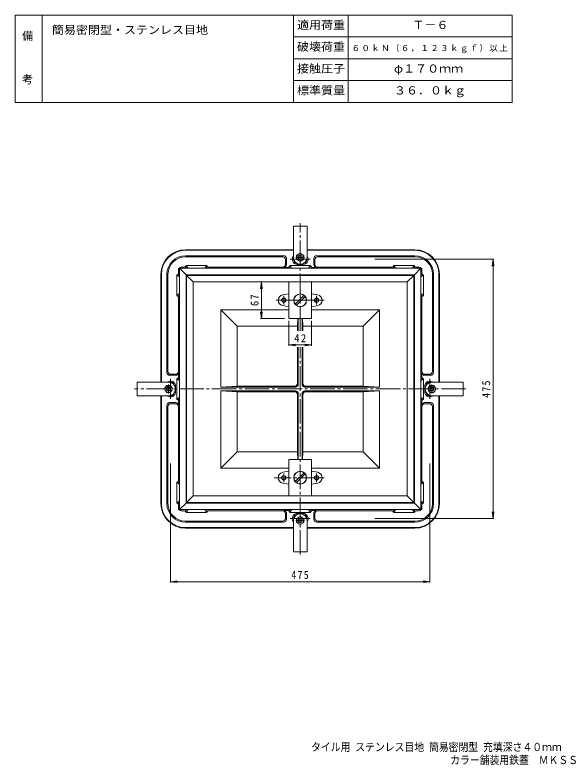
# Model space of a CAD drawing. Units: millimetres, scale not verified. Extents: x -960 to 864, y -689 to 685.
# Drawn here: x -960 to 58, y -689 to 685 of the extents above; entities that cross this region are included whole.
import ezdxf
from ezdxf.enums import TextEntityAlignment as Align

# ---------------------------------------------------------------- set-up
doc = ezdxf.new("R2010")
doc.units = ezdxf.units.MM
doc.header["$LTSCALE"] = 5
doc.linetypes.add('CHAIN1', pattern=[8, 5, -1, 1, -1])
doc.linetypes.add('CHAIN2', pattern=[12, 9, -1, 1, -1])
for name, color, linetype, lineweight in [('0-0_通り芯', 7, 'CHAIN2', 9), ('0-1_躯体', 2, 'Continuous', 9), ('0-2_仕上', 3, 'Continuous', 9), ('0-3_建具', 4, 'Continuous', 9), ('0-4_その他', 7, 'Continuous', 9), ('0-8', 6, 'Continuous', 9), ('0-9', 4, 'Continuous', 9), ('0-A', 2, 'Continuous', 9), ('F-0_F-0ﾚｲﾔ', 7, 'Continuous', 9)]:
    doc.layers.add(name, color=color, linetype=linetype, lineweight=lineweight)
doc.layers.add('F-4_F-4ﾚｲﾔ', color=2, linetype='Continuous')
doc.layers.add('F-5_F-5ﾚｲﾔ', color=2, linetype='Continuous')
doc.styles.add('ＭＳ ゴシック', font='')
doc.styles.get('ＭＳ ゴシック').set_extended_font_data('MS Gothic')

msp = doc.modelspace()

# ---------------------------------------------------------------- linework, layer by layer
at = {"layer": '0-0_通り芯'}
for p, q in [((-437.921, 106.733), (-437.921, 303.499)), ((-456.205, 237.5), (-437.921, 237.5)), ((-419.638, 237.5), (-437.921, 237.5)), ((-467.921, 170.541), (-467.921, 154.829)), ((-407.922, 170.541), (-407.922, 154.829)), ((-481.631, 162.5), (-437.921, 162.5)), ((-394.212, 162.5), (-437.921, 162.5)), ((-437.921, -303.499), (-437.921, 76.616)), ((-675.421, 18.283), (-675.421, 0)), ((-200.421, 18.283), (-200.421, 0)), ((-134.422, 0), (-741.421, 0)), ((-675.421, -18.283), (-675.421, 0)), ((-200.421, -18.283), (-200.421, 0)), ((-394.212, -162.5), (-485.536, -162.5)), ((-467.921, -170.541), (-467.921, -154.829)), ((-407.922, -170.541), (-407.922, -154.829)), ((-456.205, -237.5), (-437.921, -237.5)), ((-419.638, -237.5), (-437.921, -237.5))]:
    msp.add_line(p, q, dxfattribs=at)
at = {"layer": '0-1_躯体'}
for p, q in [((-647.921, 255), (-450.421, 255)), ((-647.921, 254), (-450.421, 254)), ((-227.921, 255), (-425.422, 255)), ((-227.921, 254), (-425.422, 254)), ((-647.921, 244), (-467.921, 244)), ((-647.921, 242), (-469.922, 242)), ((-464.922, 228), (-464.922, 237)), ((-462.921, 227.752), (-462.921, 239)), ((-412.921, 227.752), (-412.921, 239)), ((-410.921, 228), (-410.921, 237)), ((-227.921, 244), (-407.922, 244)), ((-227.921, 242), (-405.921, 242)), ((-650.086, 223), (-655.922, 223)), ((-647.921, 223), (-646.103, 221)), ((-647.239, 225.054), (-646.921, 226.01)), ((-646.921, 226.01), (-608.921, 226.01)), ((-643.074, 221), (-646.921, 226.01)), ((-612.769, 221), (-608.921, 226.01)), ((-607.921, 223), (-609.739, 221)), ((-608.604, 225.054), (-608.921, 226.01)), ((-469.922, 223), (-605.757, 223)), ((-460.168, 222.752), (-467.921, 222.752)), ((-458.004, 222.752), (-456.103, 221)), ((-457.322, 224.806), (-456.921, 226.01)), ((-432.921, 228), (-442.921, 228)), ((-417.839, 222.752), (-419.74, 221)), ((-418.521, 224.806), (-418.921, 226.01)), ((-415.674, 222.752), (-407.922, 222.752)), ((-405.921, 223), (-270.086, 223)), ((-267.921, 223), (-266.103, 221)), ((-267.239, 225.054), (-266.921, 226.01)), ((-228.921, 226.01), (-266.921, 226.01)), ((-263.073, 221), (-266.921, 226.01)), ((-232.769, 221), (-228.921, 226.01)), ((-227.921, 223), (-229.739, 221)), ((-228.604, 225.054), (-228.921, 226.01)), ((-225.757, 223), (-219.921, 223)), ((-692.921, 12.5), (-692.921, 210)), ((-691.921, 12.5), (-691.922, 210)), ((-681.921, 30), (-681.921, 210)), ((-679.921, 32), (-679.921, 210)), ((-662.976, 209.318), (-663.932, 209)), ((-663.932, 209), (-663.932, 171)), ((-658.922, 205.152), (-663.932, 209)), ((-660.921, 212.165), (-660.921, 218)), ((-660.921, 210), (-658.922, 208.182)), ((-214.921, 210), (-216.921, 208.182)), ((-216.921, 205.152), (-211.911, 209)), ((-214.921, 212.165), (-214.921, 218)), ((-212.867, 209.318), (-211.911, 209)), ((-211.911, 209), (-211.911, 171)), ((-195.922, 32), (-195.922, 210)), ((-193.921, 30), (-193.921, 210)), ((-183.921, 12.5), (-183.921, 210)), ((-182.921, 12.5), (-182.921, 210)), ((-658.922, 174.848), (-663.932, 171)), ((-662.976, 170.682), (-663.932, 171)), ((-660.921, 170), (-658.922, 171.818)), ((-660.921, 32), (-660.921, 167.835)), ((-216.921, 174.848), (-211.911, 171)), ((-214.921, 170), (-216.921, 171.818)), ((-214.921, 32), (-214.921, 167.835)), ((-212.867, 170.682), (-211.911, 171)), ((-660.673, 22.247), (-660.673, 30)), ((-215.17, 22.247), (-215.17, 30)), ((-665.673, 25), (-676.922, 25)), ((-665.921, 27), (-674.921, 27)), ((-662.727, 19.4), (-663.932, 19)), ((-658.922, 15.152), (-663.932, 19)), ((-663.932, -19), (-663.932, 19)), ((-660.673, 20.083), (-658.922, 18.182)), ((-215.17, 20.083), (-216.921, 18.182)), ((-216.921, 15.152), (-211.911, 19)), ((-213.115, 19.4), (-211.911, 19)), ((-211.911, -19), (-211.911, 19)), ((-210.17, 25), (-198.921, 25)), ((-209.921, 27), (-200.922, 27)), ((-665.921, 5), (-665.921, -5)), ((-209.922, 5), (-209.922, -5)), ((-692.921, -210), (-692.921, -12.5)), ((-691.921, -210), (-691.921, -12.5)), ((-183.921, -210), (-183.921, -12.5)), ((-182.921, -210), (-182.921, -12.5)), ((-665.673, -25), (-676.922, -25)), ((-665.921, -27), (-674.921, -27)), ((-658.922, -15.152), (-663.932, -19)), ((-662.727, -19.4), (-663.932, -19)), ((-660.673, -20.083), (-658.922, -18.182)), ((-660.673, -30), (-660.673, -22.247)), ((-216.921, -15.152), (-211.911, -19)), ((-215.17, -20.083), (-216.921, -18.182)), ((-215.17, -30), (-215.17, -22.247)), ((-213.115, -19.4), (-211.911, -19)), ((-210.17, -25), (-198.921, -25)), ((-209.921, -27), (-200.922, -27)), ((-681.921, -30), (-681.921, -210)), ((-679.921, -32), (-679.921, -210)), ((-660.921, -32), (-660.921, -167.835)), ((-214.921, -32), (-214.921, -167.835)), ((-195.922, -32), (-195.922, -210)), ((-193.921, -30), (-193.921, -210)), ((-662.976, -170.682), (-663.932, -171)), ((-663.932, -209), (-663.932, -171)), ((-658.922, -174.848), (-663.932, -171)), ((-660.921, -170), (-658.922, -171.818)), ((-214.921, -170), (-216.921, -171.818)), ((-216.921, -174.848), (-211.911, -171)), ((-212.867, -170.682), (-211.911, -171)), ((-211.911, -209), (-211.911, -171)), ((-658.922, -205.152), (-663.932, -209)), ((-216.921, -205.152), (-211.911, -209)), ((-662.976, -209.318), (-663.932, -209)), ((-660.921, -210), (-658.922, -208.182)), ((-660.921, -212.165), (-660.921, -218)), ((-214.921, -210), (-216.921, -208.182)), ((-214.921, -212.165), (-214.921, -218)), ((-212.867, -209.318), (-211.911, -209)), ((-650.086, -223), (-655.922, -223)), ((-647.921, -223), (-646.103, -221)), ((-647.239, -225.054), (-646.921, -226.01)), ((-643.074, -221), (-646.921, -226.01)), ((-646.921, -226.01), (-608.921, -226.01)), ((-612.769, -221), (-608.921, -226.01)), ((-607.921, -223), (-609.739, -221)), ((-608.604, -225.054), (-608.921, -226.01)), ((-469.922, -223), (-605.757, -223)), ((-460.168, -222.752), (-467.921, -222.752)), ((-464.922, -228), (-464.922, -237)), ((-462.921, -227.752), (-462.921, -239)), ((-456.103, -221), (-458.004, -222.752)), ((-457.322, -224.806), (-456.921, -226.01)), ((-453.073, -220.999), (-456.921, -226.01)), ((-456.921, -226.01), (-437.921, -226.01)), ((-432.921, -228), (-442.921, -228)), ((-418.921, -226.01), (-437.921, -226.01)), ((-422.77, -220.999), (-418.921, -226.01)), ((-419.74, -221), (-417.839, -222.752)), ((-418.521, -224.806), (-418.921, -226.01)), ((-415.674, -222.752), (-407.922, -222.752)), ((-412.921, -227.752), (-412.921, -239)), ((-410.921, -228), (-410.921, -237)), ((-405.921, -223), (-270.086, -223)), ((-267.921, -223), (-266.103, -221)), ((-267.239, -225.054), (-266.921, -226.01)), ((-263.073, -221), (-266.921, -226.01)), ((-228.921, -226.01), (-266.921, -226.01)), ((-232.769, -221), (-228.921, -226.01)), ((-227.921, -223), (-229.739, -221)), ((-228.604, -225.054), (-228.921, -226.01)), ((-225.757, -223), (-219.921, -223)), ((-647.921, -242), (-469.922, -242)), ((-647.921, -244), (-467.921, -244)), ((-227.921, -244), (-407.922, -244)), ((-227.921, -242), (-405.921, -242)), ((-647.921, -254), (-450.421, -254)), ((-647.921, -255), (-450.421, -255)), ((-227.921, -254), (-425.422, -254)), ((-227.921, -255), (-425.422, -255))]:
    msp.add_line(p, q, dxfattribs=at)
for points in [[(-453.073, 220.999), (-456.921, 226.01), (-437.921, 226.01)], [(-422.77, 220.999), (-418.921, 226.01), (-437.921, 226.01)]]:
    msp.add_lwpolyline(points, dxfattribs=at)
for centre, radius, start, end in [((-647.921, 210), 45, 90, 180), ((-647.921, 210), 44, 90, 180), ((-227.921, 210), 45, 0, 90), ((-227.921, 210), 44, 0, 90), ((-647.921, 210), 34, 90, 180), ((-647.921, 210), 32, 90, 180), ((-469.922, 237), 5, 0, 90), ((-467.921, 239), 5, 0, 90), ((-442.921, 237.5), 9.5, 142.13605, 270), ((-442.921, 237.5), 7.5, 168.2621, 261.7187), ((-432.921, 237.5), 9.5, 270, 37.86557), ((-432.921, 237.5), 7.5, 278.2813, 11.7379), ((-407.922, 239), 5, 90, 180), ((-405.921, 237), 5, 90, 180), ((-227.921, 210), 34, 0, 90), ((-227.921, 210), 32, 0, 90), ((-655.922, 218), 5, 90, 180), ((-650.086, 226), 3, 270, 341.62296), ((-605.757, 226), 3, 198.37704, 270), ((-469.922, 228), 5, 270, 0), ((-467.921, 227.752), 5, 270, 0), ((-460.168, 225.752), 3, 270, 341.62025), ((-415.674, 225.752), 3, 198.37975, 270), ((-407.922, 227.752), 5, 180, 270), ((-405.921, 228), 5, 180, 270), ((-270.086, 226), 3, 270, 341.62296), ((-225.757, 226), 3, 198.37704, 270), ((-219.921, 218), 5, 0, 90), ((-663.922, 212.165), 3, 288.37704, 0), ((-211.921, 212.165), 3, 180, 251.62296), ((-663.922, 167.835), 3, 0, 71.62296), ((-211.921, 167.835), 3, 108.37704, 180), ((-676.922, 30), 5, 180, 270), ((-674.921, 32), 5, 180, 270), ((-665.921, 32), 5, 270, 0), ((-665.673, 30), 5, 270, 0), ((-210.17, 30), 5, 180, 270), ((-209.921, 32), 5, 180, 270), ((-200.922, 32), 5, 270, 0), ((-198.921, 30), 5, 270, 0), ((-675.421, 5), 9.5, 0, 127.86557), ((-663.673, 22.247), 3, 288.37839, 0), ((-212.17, 22.247), 3, 180, 251.62161), ((-200.422, 5), 9.5, 52.13443, 180), ((-675.421, 5), 7.5, 8.2813, 101.7379), ((-200.422, 5), 7.5, 78.2621, 171.7187), ((-675.421, -5), 9.5, 232.13605, 0), ((-675.421, -5), 7.5, 258.2621, 351.7187), ((-200.422, -5), 9.5, 180, 307.86395), ((-200.422, -5), 7.5, 188.2813, 281.7379), ((-676.922, -30), 5, 90, 180), ((-674.921, -32), 5, 90, 180), ((-665.921, -32), 5, 0, 90), ((-665.673, -30), 5, 0, 90), ((-663.673, -22.247), 3, 0, 71.62161), ((-212.17, -22.247), 3, 108.37839, 180), ((-210.17, -30), 5, 90, 180), ((-209.921, -32), 5, 90, 180), ((-200.922, -32), 5, 0, 90), ((-198.921, -30), 5, 0, 90), ((-663.922, -167.835), 3, 288.37704, 0), ((-211.921, -167.835), 3, 180, 251.62296), ((-647.921, -210), 45, 180, 270), ((-647.921, -210), 44, 180, 270), ((-647.921, -210), 34, 180, 270), ((-647.921, -210), 32, 180, 270), ((-663.922, -212.165), 3, 0, 71.62296), ((-655.922, -218), 5, 180, 270), ((-227.921, -210), 45, 270, 0), ((-227.921, -210), 44, 270, 0), ((-227.921, -210), 34, 270, 0), ((-227.921, -210), 32, 270, 0), ((-219.921, -218), 5, 270, 0), ((-211.921, -212.165), 3, 108.37704, 180), ((-650.086, -226), 3, 18.37704, 90), ((-605.757, -226), 3, 90, 161.62296), ((-469.922, -228), 5, 0, 90), ((-467.921, -227.752), 5, 0, 90), ((-460.168, -225.752), 3, 18.37839, 90), ((-442.921, -237.5), 9.5, 90, 217.86395), ((-442.921, -237.5), 7.5, 98.2813, 191.7379), ((-432.921, -237.5), 9.5, 322.13443, 90), ((-432.921, -237.5), 7.5, 348.2621, 81.7187), ((-415.674, -225.752), 3, 90, 161.62161), ((-407.922, -227.752), 5, 90, 180), ((-405.921, -228), 5, 90, 180), ((-270.086, -226), 3, 18.37704, 90), ((-225.757, -226), 3, 90, 161.62296), ((-469.922, -237), 5, 270, 0), ((-467.921, -239), 5, 270, 0), ((-407.922, -239), 5, 180, 270), ((-405.921, -237), 5, 180, 270)]:
    msp.add_arc(centre, radius, start, end, dxfattribs=at)
at = {"layer": '0-2_仕上'}
for p, q in [((-582.921, 145), (-582.921, 3.5)), ((-582.921, 145), (-458.921, 145)), ((-292.921, 145), (-416.921, 145)), ((-292.921, 145), (-292.921, 3.5)), ((-442.225, 129), (-442.921, 115.144)), ((-441.421, 106.733), (-441.421, 129)), ((-434.421, 106.733), (-434.421, 129)), ((-433.617, 129), (-432.921, 115.144)), ((-442.921, 115.144), (-553.065, 115.144)), ((-442.921, 106.733), (-442.921, 115.144)), ((-432.921, 115.144), (-322.778, 115.144)), ((-432.921, 106.733), (-432.921, 115.144)), ((-442.921, 10), (-442.921, 76.616)), ((-441.421, 8.5), (-441.421, 76.616)), ((-434.421, 8.5), (-434.421, 76.616)), ((-432.921, 10), (-432.921, 76.616)), ((-553.065, 5), (-582.921, 3.5)), ((-446.421, 3.5), (-582.921, 3.5)), ((-429.421, 3.5), (-292.921, 3.5)), ((-322.778, 5), (-292.921, 3.5)), ((-582.921, -145), (-582.921, -3.5)), ((-582.921, -3.5), (-446.421, -3.5)), ((-553.065, -5), (-582.921, -3.5)), ((-442.921, -10), (-442.921, -115.144)), ((-441.421, -8.5), (-441.421, -129)), ((-434.421, -8.5), (-434.421, -129)), ((-432.921, -10), (-432.921, -115.144)), ((-292.921, -3.5), (-429.421, -3.5)), ((-322.778, -5), (-292.921, -3.5)), ((-292.921, -145), (-292.921, -3.5)), ((-442.921, -115.144), (-553.065, -115.144)), ((-442.225, -129), (-442.921, -115.144)), ((-433.617, -129), (-432.921, -115.144)), ((-432.921, -115.144), (-322.778, -115.144)), ((-582.921, -145), (-458.921, -145)), ((-292.921, -145), (-416.921, -145))]:
    msp.add_line(p, q, dxfattribs=at)
for points in [[(-582.921, 145), (-553.065, 115.144), (-553.065, 5), (-447.921, 5)], [(-292.921, 145), (-322.778, 115.144), (-322.778, 5), (-427.921, 5)], [(-582.921, -145), (-553.065, -115.144), (-553.065, -5), (-447.921, -5)], [(-292.921, -145), (-322.778, -115.144), (-322.778, -5), (-427.921, -5)]]:
    msp.add_lwpolyline(points, dxfattribs=at)
for centre, start, end in [((-447.921, 10), 270, 0), ((-446.421, 8.5), 270, 0), ((-429.421, 8.5), 180, 270), ((-427.921, 10), 180, 270), ((-447.921, -10), 0, 90), ((-446.421, -8.5), 0, 90), ((-429.421, -8.5), 90, 180), ((-427.921, -10), 90, 180)]:
    msp.add_arc(centre, 5, start, end, dxfattribs=at)
at = {"layer": '0-3_建具'}
for p, q in [((-450.421, 298.499), (-425.422, 298.499)), ((-450.421, 298.499), (-450.421, 241)), ((-425.422, 298.499), (-425.422, 241)), ((-736.421, 12.5), (-678.921, 12.5)), ((-736.421, -12.5), (-736.421, 12.5)), ((-139.422, 12.5), (-196.922, 12.5)), ((-139.422, -12.5), (-139.422, 12.5)), ((-736.421, -12.5), (-678.921, -12.5)), ((-139.422, -12.5), (-196.922, -12.5)), ((-450.421, -298.499), (-450.421, -241)), ((-425.422, -298.499), (-425.422, -241)), ((-450.421, -298.499), (-425.422, -298.499))]:
    msp.add_line(p, q, dxfattribs=at)
for centre, start, end in [((-437.921, 241), 180, 0), ((-678.921, 0), 270, 90), ((-196.922, 0), 90, 270), ((-437.921, -241), 0, 180)]:
    msp.add_arc(centre, 12.5, start, end, dxfattribs=at)
at = {"layer": '0-4_その他'}
for p, q in [((-301.306, 237.5), (-83.296, 237.5)), ((-84.796, 237.5), (-86.428, 225.107)), ((-84.796, -237.5), (-84.796, 237.5)), ((-84.796, 237.5), (-83.165, 225.107)), ((-508.921, 196), (-510.553, 183.607)), ((-508.921, 129), (-508.921, 196)), ((-508.921, 196), (-507.29, 183.607)), ((-508.921, 129), (-510.553, 141.393)), ((-508.921, 129), (-507.29, 141.393)), ((-466.421, 129), (-510.421, 129)), ((-458.921, 124.63), (-458.921, 79.13)), ((-416.921, 124.63), (-416.921, 79.13)), ((-458.921, 80.63), (-446.528, 82.262)), ((-458.921, 80.63), (-416.921, 80.63)), ((-458.921, 80.63), (-446.528, 78.999)), ((-416.921, 80.63), (-429.314, 82.262)), ((-416.921, 80.63), (-429.314, 78.999)), ((-675.422, -136.616), (-675.422, -354.625)), ((-200.421, -136.616), (-200.421, -354.625)), ((-84.796, -237.5), (-86.428, -225.107)), ((-84.796, -237.5), (-83.165, -225.107)), ((-301.306, -237.5), (-83.296, -237.5)), ((-675.422, -353.125), (-663.029, -351.494)), ((-675.422, -353.125), (-200.421, -353.125)), ((-675.422, -353.125), (-663.029, -354.757)), ((-200.421, -353.125), (-212.814, -351.494)), ((-200.421, -353.125), (-212.814, -354.757))]:
    msp.add_line(p, q, dxfattribs=at)
at = {"layer": '0-8'}
for p, q in [((-458.921, 174.543), (-469.921, 172.298)), ((-447.044, 155.498), (-430.92, 171.623)), ((-428.799, 169.502), (-444.923, 153.377)), ((-416.921, 174.543), (-405.921, 172.298)), ((-469.921, 152.702), (-458.921, 150.457)), ((-405.921, 152.702), (-416.921, 150.457)), ((-458.921, -129), (-437.921, -129)), ((-416.921, -129), (-437.921, -129)), ((-469.921, -152.702), (-458.921, -150.457)), ((-405.921, -152.702), (-416.921, -150.457)), ((-447.044, -169.502), (-430.92, -153.377)), ((-428.799, -155.498), (-444.923, -171.623)), ((-458.921, -174.543), (-469.921, -172.298)), ((-416.921, -174.543), (-405.921, -172.298))]:
    msp.add_line(p, q, dxfattribs=at)
for points in [[(-437.921, 196), (-458.921, 196), (-458.921, 129), (-437.921, 129)], [(-437.921, 196), (-416.921, 196), (-416.921, 129), (-437.921, 129)], [(-437.921, -196), (-458.921, -196), (-458.921, -129)], [(-437.921, -196), (-416.921, -196), (-416.921, -129)]]:
    msp.add_lwpolyline(points, dxfattribs=at)
for centre, radius in [((-467.921, 162.5), 4), ((-467.921, 162.5), 3.594), ((-407.922, 162.5), 4), ((-407.922, 162.5), 3.594), ((-467.921, -162.5), 4), ((-467.921, -162.5), 3.594), ((-407.922, -162.5), 4), ((-407.922, -162.5), 3.594)]:
    msp.add_circle(centre, radius, dxfattribs=at)
for centre, radius, start, end in [((-467.921, 162.5), 10, 101.53674, 258.46329), ((-437.921, 162.5), 11.75, 90, 270), ((-437.921, 162.5), 11.5, 90, 270), ((-437.921, 162.5), 11.75, 270, 90), ((-437.921, 162.5), 11.5, 270, 90), ((-407.922, 162.5), 10, 281.53671, 78.46326), ((-437.921, -162.5), 11.75, 90, 270), ((-437.921, -162.5), 11.5, 90, 270), ((-437.921, -162.5), 11.75, 270, 90), ((-437.921, -162.5), 11.5, 270, 90), ((-467.921, -162.5), 10, 101.53671, 258.46326), ((-407.922, -162.5), 10, 281.53674, 78.46329)]:
    msp.add_arc(centre, radius, start, end, dxfattribs=at)
at = {"layer": '0-9'}
for p, q in [((-658.922, 221), (-646.922, 209)), ((-437.921, 221), (-658.922, 221)), ((-437.921, 221), (-216.921, 221)), ((-216.921, 221), (-228.921, 209)), ((-437.921, 209), (-646.922, 209)), ((-646.922, -209), (-646.92, 209)), ((-645.922, 208), (-633.922, 196)), ((-437.921, 208), (-645.922, 208)), ((-645.922, -208), (-645.92, 208)), ((-437.921, 209), (-228.921, 209)), ((-437.921, 208), (-229.921, 208)), ((-229.921, 208), (-241.921, 196)), ((-229.921, -208), (-229.923, 208)), ((-228.921, -209), (-228.923, 209)), ((-437.921, 196), (-633.922, 196)), ((-633.922, -196), (-633.92, 196)), ((-437.921, 196), (-241.921, 196)), ((-241.921, -196), (-241.923, 196)), ((-645.922, -208), (-633.922, -196)), ((-437.921, -196), (-633.922, -196)), ((-437.921, -196), (-241.921, -196)), ((-229.921, -208), (-241.921, -196)), ((-658.922, -221), (-646.922, -209)), ((-437.921, -209), (-646.922, -209)), ((-437.921, -208), (-645.922, -208)), ((-437.921, -208), (-229.921, -208)), ((-437.921, -209), (-228.921, -209)), ((-216.921, -221), (-228.921, -209))]:
    msp.add_line(p, q, dxfattribs=at)
for points in [[(-437.921, -221), (-658.922, -221), (-658.92, 221)], [(-437.921, -221), (-216.921, -221), (-216.923, 221)]]:
    msp.add_lwpolyline(points, dxfattribs=at)
at = {"layer": '0-A'}
for p, q in [((-437.921, 248.499), (-431.421, 244.747)), ((-437.921, 233.499), (-444.421, 237.252)), ((-437.921, 233.499), (-431.421, 237.252)), ((-431.421, 244.747), (-431.421, 237.252)), ((-686.421, 0), (-682.668, 6.5)), ((-682.668, 6.5), (-675.174, 6.5)), ((-671.421, 0), (-675.174, 6.5)), ((-671.421, 0), (-675.174, -6.5)), ((-204.422, 0), (-200.669, 6.5)), ((-204.422, 0), (-200.669, -6.5)), ((-193.175, 6.5), (-200.669, 6.5)), ((-189.422, 0), (-193.175, 6.5)), ((-437.921, -233.499), (-444.421, -237.252)), ((-437.921, -233.499), (-431.421, -237.252)), ((-437.921, -248.499), (-431.421, -244.747)), ((-431.421, -244.747), (-431.421, -237.252))]:
    msp.add_line(p, q, dxfattribs=at)
at = {"layer": '0-A', "linetype": 'CHAIN1'}
for p, q in [((-446.134, 241), (-429.819, 241)), ((-678.921, -8.212), (-678.921, 8.102)), ((-196.922, -8.212), (-196.922, 8.102)), ((-446.134, -241), (-429.819, -241))]:
    msp.add_line(p, q, dxfattribs=at)
at = {"layer": '0-A'}
for points in [[(-437.921, 248.499), (-444.421, 244.747), (-444.421, 237.252)], [(-686.421, 0), (-682.668, -6.5), (-675.174, -6.5)], [(-189.422, 0), (-193.175, -6.5), (-200.669, -6.5)], [(-437.921, -248.499), (-444.421, -244.747), (-444.421, -237.252)]]:
    msp.add_lwpolyline(points, dxfattribs=at)
for centre, radius in [((-437.921, 240.994), 6.5), ((-437.921, 241), 4), ((-437.921, 241), 3.324), ((-678.915, 0), 6.5), ((-678.921, 0), 4), ((-678.921, 0), 3.324), ((-196.927, 0), 6.5), ((-196.922, 0), 4), ((-196.922, 0), 3.324), ((-437.921, -240.994), 6.5), ((-437.921, -241), 4), ((-437.921, -241), 3.324)]:
    msp.add_circle(centre, radius, dxfattribs=at)
at = {"layer": 'F-0_F-0ﾚｲﾔ'}
for p, q in [((-50, 685), (-960, 685)), ((-960, 525), (-960, 685)), ((-910, 525), (-910, 685)), ((-450, 525), (-450, 685)), ((-350, 525), (-350, 685)), ((-50, 525), (-50, 685)), ((-50, 645), (-450, 645)), ((-50, 605), (-450, 605)), ((-50, 565), (-450, 565)), ((-50, 525), (-960, 525))]:
    msp.add_line(p, q, dxfattribs=at)

# ---------------------------------------------------------------- texts
at = {"layer": '0-4_その他', "color": 2, "char_height": 14.66, "attachment_point": 7, "rotation": 90, "style": 'ＭＳ ゴシック'}
for s, insert in [('\\T1.27;\\W0.95;67', (-513.921, 151.875)), ('\\T1.27;\\W0.9;475', (-89.796, -16.25))]:
    msp.add_mtext(s, dxfattribs=dict(at, insert=insert))
at = {"layer": '0-4_その他', "color": 2, "char_height": 14.66, "attachment_point": 7, "style": 'ＭＳ ゴシック'}
for s, insert in [('\\T1.27;\\W0.95;42', (-448.546, 85.63)), ('\\T1.27;\\W0.9;475', (-454.171, -348.125))]:
    msp.add_mtext(s, dxfattribs=dict(at, insert=insert))
at = {"layer": 'F-4_F-4ﾚｲﾔ', "style": 'ＭＳ ゴシック'}
for s, width, p in [('適用荷重', 1.1, (-443.75, 655)), ('Ｔ－６', 1.1, (-232.5, 655)), ('破壊荷重', 1.1, (-443.75, 615)), ('接触圧子', 1.1, (-443.75, 575)), ('φ１７０ｍｍ', 1.1, (-266.25, 575)), ('標準質量', 1.1, (-443.75, 535)), ('３６．０ｋｇ', 1.1, (-266.25, 535)), ('タイル用 ステンレス目地 簡易密閉型 充填深さ４０ｍｍ', 0.9, (-417.963, -667.727)), ('カラー舗装用鉄蓋\u3000ＭＫＳＳ－６－３５４５', 0.9, (-163.249, -691.483))]:
    msp.add_text(s, height=14.66, dxfattribs=dict(at, width=width)).set_placement(p, align=Align.BOTTOM_LEFT)
for s, p in [('備', (-947.038, 635)), ('考', (-947.038, 555))]:
    msp.add_text(s, height=14.66, dxfattribs=at).set_placement(p, align=Align.BOTTOM_LEFT)
at = {"layer": 'F-4_F-4ﾚｲﾔ', "color": 7, "insert": (-343.75, 615), "char_height": 11, "attachment_point": 7, "style": 'ＭＳ ゴシック'}
msp.add_mtext('\\T1.17;６０ｋＮ（６，１２３ｋｇｆ）以上', dxfattribs=at)
at = {"layer": 'F-5_F-5ﾚｲﾔ', "style": 'ＭＳ ゴシック', "width": 1.1}
msp.add_text('簡易密閉型・ステンレス目地', height=14.66, dxfattribs=at).set_placement((-892.5, 645.804), align=Align.BOTTOM_LEFT)

doc.saveas('drawing.dxf')
